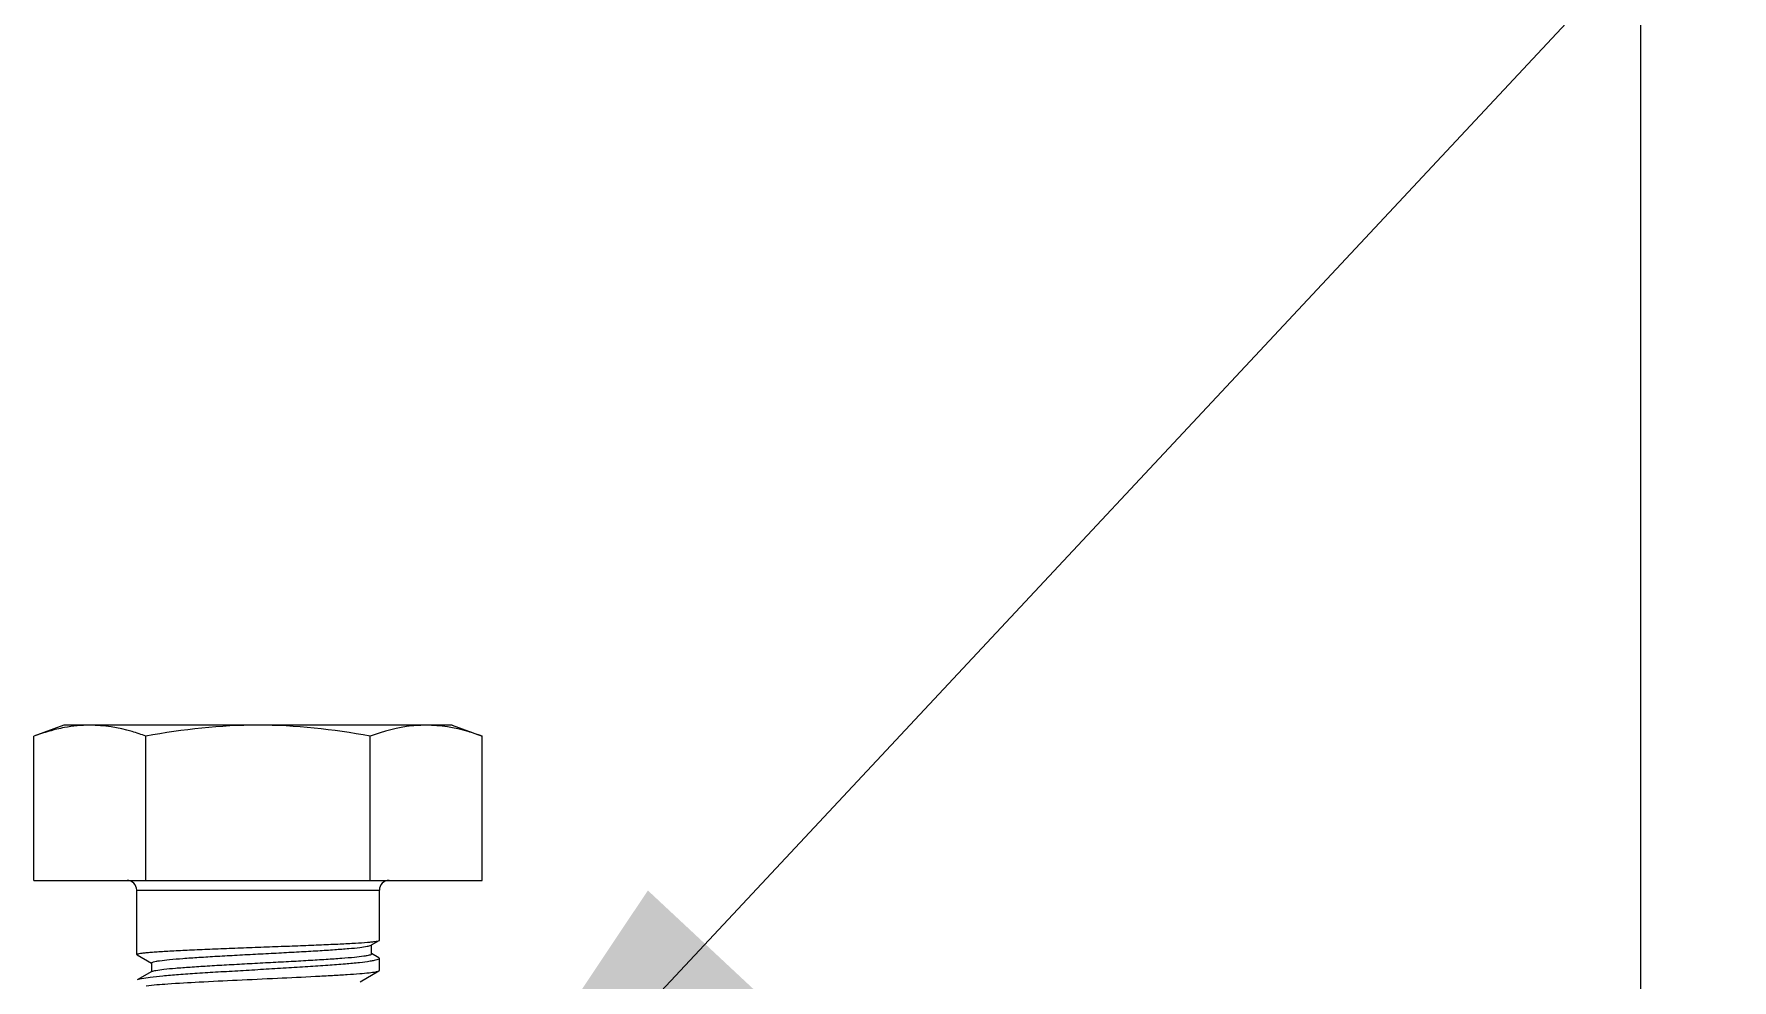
# Model space of a CAD drawing. Extents: x -191212 to 1245715665, y -234495 to 250873.
# Drawn here: x 184616.5 to 184853.2, y 131806.9 to 131938.8 of the extents above; entities that cross this region are included whole.
import ezdxf

# ---------------------------------------------------------------- set-up
doc = ezdxf.new("R2010")
doc.units = 0
doc.header["$LTSCALE"] = 500
doc.layers.get('0').update_dxf_attribs({"linetype": 'CONTINUOUS'})
doc.layers.add('PUB_TEXT', color=7, linetype='CONTINUOUS')
doc.styles.get("Standard").update_dxf_attribs({"font": 'tssdeng.shx', "width": 0.7, "bigfont": 'hztxt.shx'})
doc.dimstyles.get("Standard").update_dxf_attribs({"dimscale": 100, "dimtxt": 3.5, "dimasz": 1, "dimexe": 2.5, "dimexo": 3, "dimgap": 1.5, "dimtad": 1, "dimdec": 0, "dimzin": 0, "dimdsep": 46, "dimtxsty": 'Standard', "dimblk": 'ARCHTICK', "dimcen": 0.09, "dimadec": 0, "dimazin": 0, "dimtfac": 1, "dimtdec": 0, "dimtix": 1, "dimtmove": 2, "dimatfit": 3, "dimfxl": 1, "dimtolj": 1, "dimtzin": 0, "dimarcsym": 0})

# ---------------------------------------------------------------- blocks, each defined once
blk = doc.blocks.new('_ArchTick')
at = {"color": 0, "linetype": 'ByBlock', "const_width": 0.4}
blk.add_lwpolyline([(-0.5, -0.5), (0.5, 0.5)], dxfattribs=at)
blk = doc.blocks.new('deeeeee')
at = {"linetype": 'Continuous'}
for p, q in [((-465233.61, -352146.91), (-465233.61, -351477.74)), ((-465563.94, -352015.29), (-465570.23, -352017.58)), ((-465482.63, -352015.29), (-465563.94, -352015.29)), ((-465482.63, -352015.29), (-465476.34, -352017.58)), ((-465570.23, -352047.82), (-465570.23, -352017.58)), ((-465546.76, -352047.82), (-465546.76, -352017.58)), ((-465499.81, -352047.82), (-465499.81, -352017.58)), ((-465476.34, -352047.82), (-465476.34, -352017.58)), ((-465570.23, -352047.82), (-465476.34, -352047.82)), ((-465548.69, -352063.34), (-465548.69, -352049.85)), ((-465548.69, -352063.34), (-465548.69, -352049.85)), ((-465548.69, -352049.85), (-465497.87, -352049.85)), ((-465497.87, -352060.37), (-465497.87, -352049.85)), ((-465497.87, -352060.37), (-465497.87, -352049.85)), ((-465499.59, -352061.4), (-465499.5, -352061.34)), ((-465499.5, -352061.34), (-465497.92, -352060.42)), ((-465499.5, -352063.2), (-465499.5, -352061.34)), ((-465497.92, -352060.42), (-465497.87, -352060.37)), ((-465548.69, -352063.34), (-465548.69, -352063.33)), ((-465548.63, -352063.41), (-465548.69, -352063.34)), ((-465548.63, -352063.41), (-465545.63, -352065.15)), ((-465545.63, -352065.15), (-465545.6, -352065.17)), ((-465545.6, -352065.11), (-465545.6, -352066.96)), ((-465499.48, -352063.16), (-465499.5, -352063.14)), ((-465498.01, -352064.01), (-465499.48, -352063.16)), ((-465498.01, -352064.01), (-465497.87, -352064.17)), ((-465497.95, -352066.77), (-465497.87, -352066.68)), ((-465497.87, -352066.68), (-465497.87, -352064.17)), ((-465497.87, -352066.68), (-465497.87, -352064.17)), ((-465545.51, -352066.9), (-465548.58, -352068.68)), ((-465501.87, -352069.05), (-465497.95, -352066.77))]:
    blk.add_line(p, q, dxfattribs=at)
for centre, radius, start, end in [((-465550.73, -352049.85), 2.03, 0, 90), ((-465495.84, -352049.85), 2.03, 90, 180), ((-465497.97, -352064.17), 0.0944, 352.473, 359.9874)]:
    blk.add_arc(centre, radius, start, end, dxfattribs=at)
for points, knots in [([(-465563.84, -352015.79), (-465564.37, -352015.89), (-465566.54, -352016.35), (-465568.66, -352017.01), (-465570.23, -352017.58)], [0, 0, 0, 0, 0.246984, 1, 1, 1, 1]), ([(-465546.76, -352017.58), (-465547.72, -352017.23), (-465551.51, -352015.97), (-465555.52, -352015.29), (-465558.49, -352015.29)], [0, 0, 0, 0, 0.255699, 1, 1, 1, 1]), ([(-465488.07, -352015.29), (-465489.06, -352015.29), (-465493.06, -352015.5), (-465496.98, -352016.55), (-465499.81, -352017.58)], [0, 0, 0, 0, 0.246322, 1, 1, 1, 1]), ([(-465476.34, -352017.58), (-465477.3, -352017.23), (-465481.09, -352015.97), (-465485.1, -352015.29), (-465488.07, -352015.29)], [0, 0, 0, 0, 0.255699, 1, 1, 1, 1]), ([(-465548.69, -352063.33), (-465548.68, -352063.27), (-465548.46, -352063.2), (-465548.11, -352063.12), (-465547.49, -352063.03), (-465546.67, -352062.93), (-465545.63, -352062.84), (-465543.84, -352062.71), (-465541.16, -352062.55), (-465537.47, -352062.37), (-465533.26, -352062.19), (-465528.68, -352062.01), (-465523.9, -352061.83), (-465519.11, -352061.65), (-465514.46, -352061.47), (-465510.14, -352061.3), (-465506.3, -352061.13), (-465503.09, -352060.96), (-465500.85, -352060.81), (-465499.47, -352060.69), (-465498.75, -352060.61), (-465498.26, -352060.53), (-465498, -352060.47), (-465497.92, -352060.42)], [0, 0, 0, 0, 0.003381, 0.010986, 0.023001, 0.039366, 0.059948, 0.084568, 0.144999, 0.218466, 0.30228, 0.393369, 0.488398, 0.583881, 0.67631, 0.762298, 0.838693, 0.902698, 0.951975, 0.970513, 0.984751, 0.994586, 1, 1, 1, 1]), ([(-465545.6, -352065.11), (-465545.6, -352065.06), (-465545.43, -352064.94), (-465545.12, -352064.85), (-465544.57, -352064.73), (-465543.47, -352064.57), (-465541.6, -352064.37), (-465538.87, -352064.14), (-465535.53, -352063.91), (-465531.73, -352063.68), (-465527.6, -352063.45), (-465523.29, -352063.23), (-465518.96, -352063), (-465514.78, -352062.77), (-465510.88, -352062.55), (-465507.4, -352062.32), (-465504.48, -352062.1), (-465502.19, -352061.9), (-465500.65, -352061.67), (-465499.83, -352061.53), (-465499.59, -352061.4)], [0, 0, 0, 0, 0.003478, 0.010905, 0.022714, 0.038888, 0.08377, 0.143931, 0.217105, 0.300546, 0.391147, 0.485568, 0.580364, 0.672117, 0.757557, 0.833683, 0.897862, 0.947927, 0.982266, 1, 1, 1, 1]), ([(-465497.87, -352064.18), (-465497.88, -352064.25), (-465498.07, -352064.38), (-465498.43, -352064.5), (-465499.03, -352064.64), (-465500.23, -352064.85), (-465502.24, -352065.09), (-465505.21, -352065.37), (-465508.82, -352065.65), (-465512.95, -352065.93), (-465517.46, -352066.2), (-465522.17, -352066.48), (-465526.92, -352066.76), (-465531.54, -352067.03), (-465535.87, -352067.3), (-465539.74, -352067.57), (-465543.02, -352067.84), (-465545.61, -352068.09), (-465547.37, -352068.36), (-465548.3, -352068.52), (-465548.58, -352068.68)], [0, 0, 0, 0, 0.003886, 0.011519, 0.02334, 0.039356, 0.083514, 0.142565, 0.214445, 0.296599, 0.386099, 0.479746, 0.574189, 0.666041, 0.75202, 0.829053, 0.894388, 0.945711, 0.981256, 1, 1, 1, 1]), ([(-465545.51, -352066.9), (-465545.26, -352066.76), (-465544.39, -352066.62), (-465542.77, -352066.38), (-465540.38, -352066.17), (-465537.35, -352065.94), (-465533.77, -352065.71), (-465529.79, -352065.48), (-465525.55, -352065.25), (-465521.22, -352065.02), (-465516.94, -352064.79), (-465512.87, -352064.57), (-465509.16, -352064.34), (-465505.93, -352064.12), (-465503.3, -352063.91), (-465501.52, -352063.71), (-465500.48, -352063.55), (-465499.96, -352063.44), (-465499.66, -352063.35), (-465499.5, -352063.25), (-465499.5, -352063.2)], [0, 0, 0, 0, 0.01879, 0.054986, 0.107411, 0.174108, 0.252565, 0.339846, 0.432717, 0.527771, 0.621558, 0.710715, 0.792084, 0.862827, 0.920523, 0.963255, 0.978576, 0.989732, 0.99673, 1, 1, 1, 1]), ([(-465546.72, -352069.89), (-465545.22, -352069.7), (-465541.52, -352069.42), (-465535.17, -352069.05), (-465527.5, -352068.68), (-465519.38, -352068.31), (-465512.72, -352067.99), (-465507.83, -352067.73), (-465504.75, -352067.54), (-465502.18, -352067.35), (-465500.18, -352067.19), (-465498.85, -352066.99), (-465498.15, -352066.89), (-465497.95, -352066.77)], [0, 0, 0, 0, 0.092558, 0.227667, 0.390531, 0.563263, 0.72685, 0.799502, 0.863318, 0.916535, 0.9577, 0.985721, 1, 1, 1, 1])]:
    blk.add_open_spline(points, degree=3, knots=knots, dxfattribs=at)
for points in [[(-465558.49, -352015.29), (-465560.28, -352015.29), (-465562.08, -352015.47), (-465563.84, -352015.79)], [(-465523.28, -352015.29), (-465531.15, -352015.29), (-465539.02, -352016.17), (-465546.76, -352017.58)], [(-465499.81, -352017.58), (-465507.55, -352016.17), (-465515.42, -352015.29), (-465523.28, -352015.29)]]:
    blk.add_open_spline(points, degree=3, dxfattribs=at)
blk.add_leader([(-465497.87, -352134.21), (-464767.5, -351352.5)], dimstyle='Standard', override={"dimgap": 20, "dimtad": 0})

msp = doc.modelspace()

# ---------------------------------------------------------------- block references
at = {"layer": 'PUB_TEXT', "xscale": 0.6652800000000001, "yscale": 0.6652800000000001, "zscale": 0.6652800000000001}
msp.add_blockref('deeeeee', (494351.1, 366031.13), dxfattribs=at)

doc.saveas('drawing.dxf')
